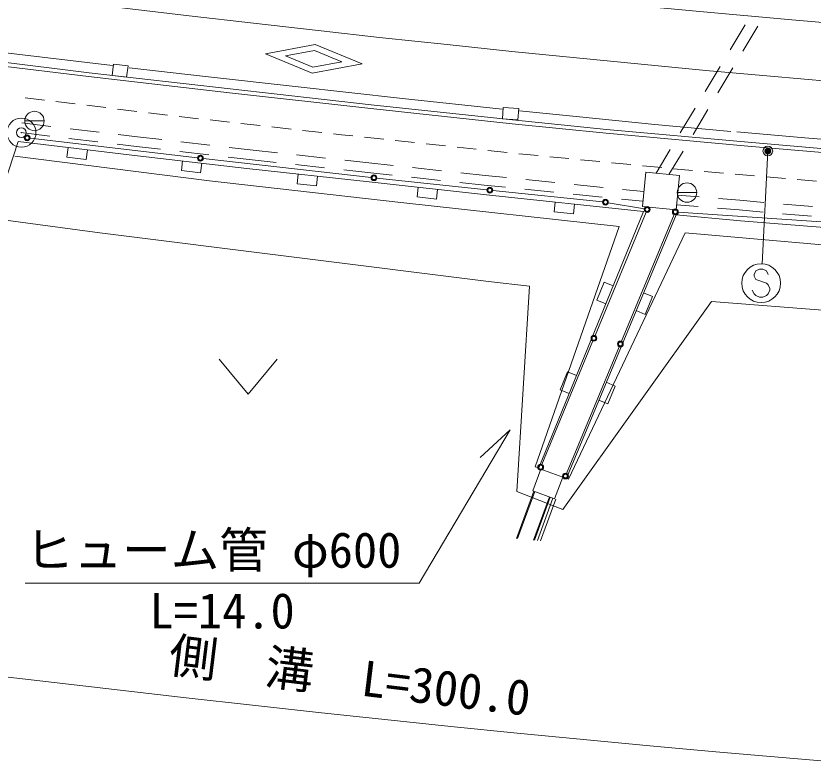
# Model space of a CAD drawing. Units: millimetres at full size, sheet at 1:1000; details may follow other scales. Extents: x 40000 to 680000, y 20000 to 380000.
# Drawn here: x 415670 to 456739, y 268263 to 306776 of the extents above; entities that cross this region are included whole.
import ezdxf
from ezdxf.enums import TextEntityAlignment as Align

# ---------------------------------------------------------------- set-up
doc = ezdxf.new("R2010")
doc.units = ezdxf.units.MM
doc.header["$LTSCALE"] = 1000
doc.header["$PDMODE"] = 32
doc.header["$PDSIZE"] = 500
doc.linetypes.add('CHAIN', pattern=[18.5, 12, -1.5, 3.5, -1.5])
for name, color, linetype, lineweight in [('M-BGD', 7, 'Continuous', 13), ('M-BMK', 2, 'Continuous', 13), ('M-BMK-ROW', 7, 'Continuous', 13), ('M-STR-HTXT', 7, 'Continuous', 13), ('M-STR-STRC', 7, 'Continuous', 13)]:
    doc.layers.add(name, color=color, linetype=linetype, lineweight=lineweight)
doc.styles.add('ＭＳ ゴシック', font='')
doc.styles.get('ＭＳ ゴシック').set_extended_font_data('MS Gothic')

msp = doc.modelspace()

# ---------------------------------------------------------------- linework, layer by layer
at = {"layer": 'M-BGD'}
for p, q in [((452469, 305032), (453240, 306319)), ((453125, 304959), (453896, 306246)), ((451184, 302887), (451955, 304174)), ((451840, 302815), (452611, 304101)), ((416140, 302557), (417133, 302436)), ((417728, 302363), (418721, 302242)), ((419316, 302169), (420309, 302048)), ((420905, 301976), (421897, 301855)), ((449899, 300743), (450670, 302030)), ((450555, 300670), (451326, 301957)), ((422493, 301782), (423485, 301661)), ((424082, 301592), (425075, 301480)), ((417468, 301080), (415979, 301260)), ((416124, 301361), (417124, 301361)), ((425671, 301413), (426665, 301301)), ((427261, 301234), (428255, 301122)), ((428851, 301055), (429845, 300943)), ((417408, 300584), (415919, 300764)), ((419950, 300780), (418461, 300960)), ((421937, 300540), (420943, 300660)), ((430441, 300876), (431435, 300765)), ((432031, 300697), (432439, 300652)), ((432439, 300652), (433025, 300588)), ((419890, 300283), (418401, 300464)), ((423178, 300398), (421937, 300540)), ((425662, 300114), (424171, 300285)), ((433622, 300524), (434616, 300417)), ((435213, 300353), (436207, 300246)), ((418357, 299995), (418298, 299499)), ((419291, 299381), (419350, 299878)), ((421879, 300043), (420883, 300163)), ((423121, 299901), (421879, 300043)), ((427896, 299859), (426655, 300001)), ((429138, 299723), (427896, 299859)), ((436804, 300182), (437798, 300075)), ((438394, 300011), (439389, 299904)), ((439985, 299840), (440979, 299733)), ((448654, 298665), (449385, 299885)), ((449315, 298602), (450041, 299812)), ((418298, 299499), (419291, 299381)), ((425605, 299618), (424114, 299788)), ((427840, 299363), (426598, 299504)), ((431623, 299449), (430132, 299613)), ((441576, 299673), (442572, 299577)), ((443169, 299519), (444164, 299422)), ((424249, 299299), (424191, 298803)), ((425184, 298686), (425242, 299182)), ((429083, 299226), (427840, 299363)), ((431568, 298952), (430077, 299116)), ((433859, 299203), (432617, 299340)), ((435111, 299067), (433859, 299203)), ((444762, 299365), (445757, 299268)), ((446354, 299210), (447349, 299114)), ((447947, 299056), (448942, 298960)), ((424191, 298803), (425184, 298686)), ((430218, 298617), (430163, 298120)), ((433805, 298706), (432562, 298843)), ((435057, 298570), (433805, 298706)), ((437596, 298797), (436105, 298959)), ((439842, 298553), (438590, 298689)), ((449539, 298902), (449952, 298862)), ((449952, 298862), (450535, 298811)), ((451133, 298758), (452129, 298671)), ((452727, 298619), (453723, 298532)), ((431157, 298011), (431212, 298508)), ((437543, 298300), (436052, 298462)), ((439789, 298056), (438537, 298192)), ((440947, 298441), (439842, 298553)), ((443434, 298188), (441942, 298340)), ((454321, 298479), (455317, 298392)), ((455914, 298340), (456911, 298252)), ((430163, 298120), (431157, 298011)), ((436390, 297941), (436336, 297444)), ((437330, 297335), (437385, 297832)), ((440897, 297943), (439789, 298056)), ((443384, 297690), (441892, 297842)), ((445921, 297935), (444429, 298087)), ((448021, 297721), (446916, 297833)), ((436336, 297444), (437330, 297335)), ((445871, 297437), (444379, 297589)), ((449746, 297670), (450746, 297670)), ((450865, 297450), (449755, 297544)), ((452970, 297271), (451861, 297365)), ((443458, 297178), (443405, 296681)), ((444400, 296575), (444453, 297072)), ((447973, 297223), (446866, 297336)), ((450820, 296952), (449708, 297047)), ((454211, 297166), (452970, 297271)), ((456702, 296955), (455208, 297081)), ((443405, 296681), (444400, 296575)), ((452928, 296773), (451816, 296867)), ((454170, 296668), (452928, 296773)), ((456661, 296456), (455166, 296583)), ((445974, 293054), (445596, 292129)), ((446437, 292865), (445974, 293054)), ((448470, 292315), (448008, 292507)), ((445596, 292129), (446059, 291940)), ((448086, 291392), (448470, 292315)), ((447624, 291584), (448086, 291392)), ((426132, 289077), (427632, 287277)), ((427632, 287277), (429132, 289077)), ((444084, 288426), (443705, 287500)), ((444546, 288236), (444084, 288426)), ((443705, 287500), (444168, 287311)), ((446548, 287699), (446087, 287891)), ((446164, 286776), (446548, 287699)), ((445702, 286968), (446164, 286776)), ((441129, 285432), (439592, 284018)), ((442358, 282283), (441459, 279845)), ((441511, 279840), (442405, 282266)), ((443155, 281986), (442333, 279757)), ((443201, 281969), (442384, 279752)), ((442542, 279737), (443340, 281917)), ((443480, 281865), (442696, 279721))]:
    msp.add_line(p, q, dxfattribs=at)
for points in [[(414592, 304438), (419436, 303850), (426703, 303010), (433977, 302197), (441249, 301415), (446100, 300930), (453393, 300261), (461281, 299587), (466155, 299195), (471030, 298868), (475902, 298561), (480777, 298293), (485656, 298063), (490533, 297857), (495405, 297693), (498756, 297615), (498752, 297415)], [(414568, 304239), (419413, 303652), (426680, 302811), (433955, 301998), (441228, 301216), (446081, 300731), (453375, 300062), (461265, 299388), (466140, 298996), (471017, 298668), (475890, 298361), (480767, 298094), (485647, 297863), (490525, 297657), (495399, 297493), (498752, 297415)], [(409489, 283444), (412743, 291113), (414054, 295026), (415781, 300300)], [(415781, 300300), (421926, 299573), (427566, 298909), (433864, 298216), (439911, 297557), (448000, 296693), (442605, 283483)], [(442605, 283483), (442421, 283536), (446749, 295920), (435494, 297155), (425645, 298276), (415618, 299554)], [(444029, 282951), (449681, 296525), (453007, 296222), (462938, 295430), (466956, 295144), (470964, 294857), (474973, 294615), (478989, 294360), (482732, 294167), (486896, 294013), (490728, 293867), (497450, 293630), (495683, 284906), (494704, 280013), (494191, 277586)], [(444029, 282951), (444133, 282900), (450151, 295587), (460954, 294651), (470841, 294037), (480751, 293433), (490642, 293036), (496489, 292826), (495441, 284976), (494450, 280090), (494193, 277583)], [(441129, 285432), (436443, 277533), (416143, 277533)]]:
    msp.add_lwpolyline(points, dxfattribs=at)
for points in [[(420619, 303714), (420697, 304298), (421451, 304196), (421372, 303613)], [(440731, 301471), (440770, 302056), (441574, 302002), (441534, 301416)], [(449852, 298550), (449683, 296786), (447947, 296952), (448117, 298717)], [(443840, 282997), (443425, 281885), (442303, 282304), (442718, 283416)]]:
    msp.add_lwpolyline(points, close=True, dxfattribs=at)
for centre in [(416624, 301361), (450246, 297670)]:
    msp.add_circle(centre, 500, dxfattribs=at)
at = {"layer": 'M-BMK', "linetype": 'CHAIN'}
msp.add_lwpolyline([(388056, 311326), (391375, 310900), (394695, 310475), (398015, 310050), (401334, 309628), (404655, 309209), (407975, 308792), (411296, 308380), (414618, 307972), (417940, 307569), (421263, 307172), (424587, 306781), (427912, 306398), (431237, 306022), (434564, 305655), (437891, 305296), (441219, 304948), (444549, 304610), (447880, 304282), (451211, 303967), (454544, 303664), (457878, 303373)], dxfattribs=at)
at = {"layer": 'M-BMK-ROW', "color": 30}
for p, q in [((414708, 296306), (419995, 295603)), ((419995, 295603), (440019, 293089)), ((440019, 293089), (442130, 292854)), ((442130, 292854), (441474, 282266)), ((443848, 281327), (451513, 292054)), ((451513, 292054), (460210, 291387)), ((441474, 282266), (443848, 281327))]:
    msp.add_line(p, q, dxfattribs=at)
at = {"layer": 'M-BMK-ROW'}
msp.add_circle((415952, 300759), 750, dxfattribs=at)
msp.add_point((415952, 300759), dxfattribs=at)
at = {"layer": 'M-STR-HTXT'}
msp.add_line((454409, 299810), (454114, 294000), dxfattribs=at)
msp.add_lwpolyline([(383598, 276611), (387001, 276181), (390403, 275751), (393805, 275323), (397208, 274896), (400611, 274472), (404014, 274052), (407418, 273635), (410822, 273222), (414227, 272814), (417633, 272412), (421039, 272017), (424446, 271628), (427854, 271247), (431263, 270874), (434673, 270510), (438084, 270156), (441496, 269811), (444909, 269477), (448323, 269155), (451738, 268845), (455154, 268547), (458572, 268263)], dxfattribs=at)
for radius in [150, 120, 90, 60, 30, 20]:
    msp.add_circle((454409, 299810), radius, dxfattribs=at)
msp.add_point((454409, 299810), dxfattribs=at)
at = {"layer": 'M-STR-STRC'}
for p, q in [((425023, 299459), (416394, 300477)), ((433967, 298453), (425321, 299424)), ((439935, 297810), (434266, 298420)), ((445892, 297192), (440234, 297779)), ((448047, 296827), (446189, 297150)), ((445507, 290298), (448138, 296662)), ((449585, 296533), (446870, 290004)), ((458478, 296077), (449793, 296662)), ((453972, 293728), (453790, 293637)), ((454154, 293728), (453972, 293728)), ((454336, 293637), (454154, 293728)), ((453790, 293637), (453699, 293455)), ((453699, 293455), (453699, 293364)), ((453699, 293364), (453790, 293182)), ((454427, 293455), (454336, 293637)), ((453790, 293182), (454336, 293000)), ((454336, 293000), (454427, 292909)), ((454427, 292909), (454518, 292728)), ((453699, 292455), (453608, 292637)), ((453790, 292364), (453699, 292455)), ((454427, 292455), (454336, 292364)), ((454518, 292637), (454427, 292455)), ((454518, 292728), (454518, 292637)), ((453972, 292273), (453790, 292364)), ((454154, 292273), (453972, 292273)), ((454336, 292364), (454154, 292273)), ((442762, 283656), (445393, 290020)), ((446755, 289727), (444039, 283197))]:
    msp.add_line(p, q, dxfattribs=at)
for points in [[(442269, 307842), (447001, 307373), (450900, 307002), (455644, 306573), (461035, 306105)], [(420637, 304215), (414690, 304931), (407892, 305771), (401725, 306538)], [(433500, 304300), (431093, 305310), (428528, 304828)], [(433500, 304300), (430935, 303818), (428528, 304828)], [(440727, 301969), (435586, 302525), (430057, 303131), (425285, 303673), (421511, 304106)], [(452499, 300827), (448589, 301188), (444703, 301570), (441612, 301878)], [(460573, 300143), (456310, 300497), (452816, 300796)]]:
    msp.add_lwpolyline(points, dxfattribs=at)
msp.add_lwpolyline([(432462, 304411), (431060, 304999), (429566, 304718), (430968, 304130)], close=True, dxfattribs=at)
for centre, radius in [((416245, 300495), 150), ((416245, 300495), 120), ((416245, 300495), 100), ((425172, 299441), 150), ((425172, 299441), 120), ((425172, 299441), 100), ((434116, 298436), 150), ((434116, 298436), 120), ((434116, 298436), 100), ((440084, 297794), 150), ((440084, 297794), 120), ((440084, 297794), 100), ((446041, 297176), 150), ((446041, 297176), 120), ((446041, 297176), 100), ((448195, 296801), 150), ((448195, 296801), 120), ((448195, 296801), 100), ((449643, 296672), 150), ((449643, 296672), 120), ((449643, 296672), 100), ((454063, 293000), 1000), ((445450, 290159), 150), ((445450, 290159), 120), ((445450, 290159), 100), ((446812, 289865), 150), ((446812, 289865), 120), ((446812, 289865), 100), ((442705, 283517), 150), ((442705, 283517), 120), ((442705, 283517), 100), ((443981, 283058), 150), ((443981, 283058), 120), ((443981, 283058), 100)]:
    msp.add_circle(centre, radius, dxfattribs=at)

# ---------------------------------------------------------------- texts
at = {"layer": 'M-BGD', "style": 'ＭＳ ゴシック'}
msp.add_text('ヒューム管 φ600', height=1833, dxfattribs=at).set_placement((416143, 277783), align=Align.BOTTOM_LEFT)
msp.add_text('L=14.0', height=1833, dxfattribs=at).set_placement((426293, 277033), align=Align.TOP_CENTER)
at = {"layer": 'M-STR-HTXT', "style": 'ＭＳ ゴシック'}
msp.add_text('側\u3000溝\u3000L=300.0', height=1833, rotation=353.055, dxfattribs=at).set_placement((432695, 271278), align=Align.BOTTOM_CENTER)

doc.saveas('drawing.dxf')
